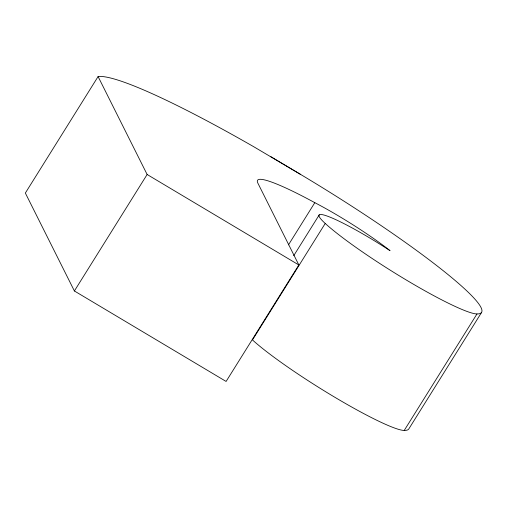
<?xml version="1.0" encoding="UTF-8"?>
<svg xmlns="http://www.w3.org/2000/svg" width="507" height="507" viewBox="0 0 507 507"><rect width="100%" height="100%" fill="white"/><g stroke="black" fill="none" stroke-linecap="round" stroke-linejoin="round"><path stroke-width="0.76" d="M404.231 430.437L476.979 313.953A191.304 21.421 32 0 0 300.702 174.49L253.715 146.713A251.884 28.208 32 0 0 98.092 76.563L25.35 193.047L74.39 290.974L226.103 381.448L298.845 264.965L257.981 183.357A115.228 12.903 32 0 1 314.815 202.673A68.724 7.694 32 0 1 390.035 250.661A66.981 7.504 32 0 0 331.394 217.712A66.981 7.504 32 0 0 325.221 223.454L252.48 339.937A96.038 10.755 32 0 0 334.221 396.899A96.038 10.755 32 0 0 404.231 430.437A191.304 21.421 32 0 0 408.674 429.156L481.422 312.673M74.39 290.974L147.131 174.49L98.092 76.563M288.477 244.849L314.815 202.673M293.73 255.705L319.233 214.873M270.96 156.752L300.702 174.49M147.131 174.49L298.845 264.965M476.979 313.953A96.038 10.755 32 0 1 406.969 280.415A96.038 10.755 32 0 1 325.221 223.454"/></g></svg>
